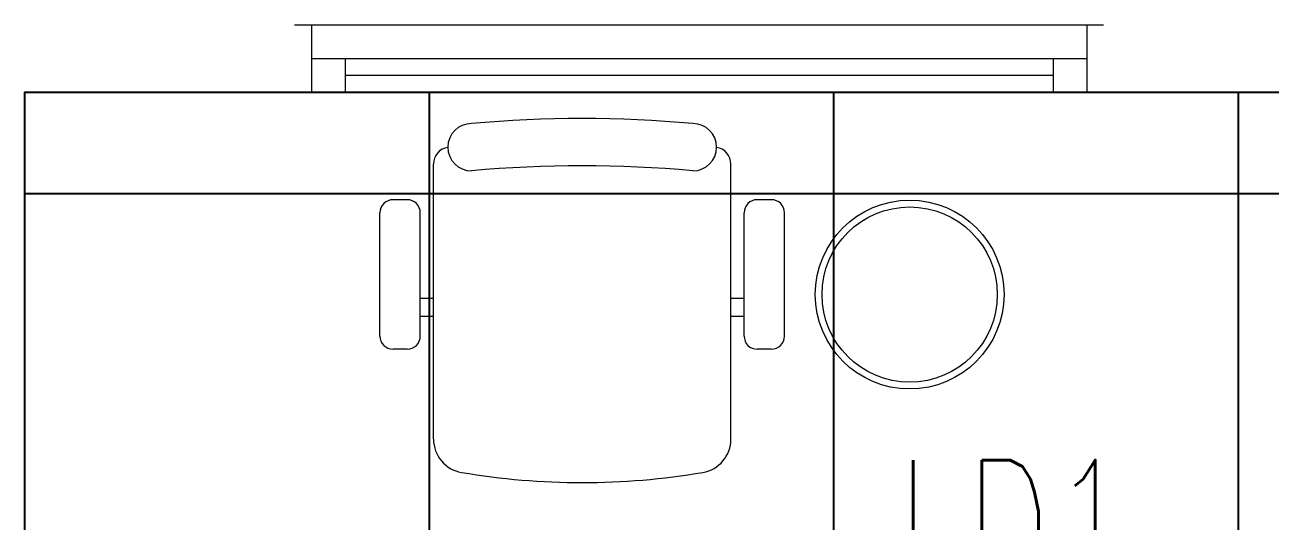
# Model space of a CAD drawing. Extents: x -12260 to 57327, y -29287 to 19916.
# Drawn here: x 10276 to 12123, y -3446 to -2710 of the extents above; entities that cross this region are included whole.
import ezdxf
from ezdxf.enums import TextEntityAlignment as Align

# ---------------------------------------------------------------- set-up
doc = ezdxf.new("R2010")
doc.units = 0
doc.header["$LTSCALE"] = 0.25
doc.linetypes.add('DASHDOT', pattern=[25.4, 12.7, -6.35, 0, -6.35])
for name, color, linetype, lineweight in [('01-First Floor$0$Aluminum', 251, 'Continuous', 5), ('01-First Floor$0$LOADING', 253, 'Continuous', 5), ('01-First Floor$0$NEW Wall', 166, 'Continuous', 5), ('01-First Floor$0$Walls', 251, 'Continuous', 5), ('E-LITE-CIRC-NUMB', 6, 'Continuous', 25), ('E-LITE-CLNG', 150, 'Continuous', 35), ('E-LITE-CLNG-CNDT', 6, 'DASHDOT', 35), ('E-LITE-CTRL', 6, 'Continuous', 25), ('E-LITE-IDEN', 6, 'Continuous', 25)]:
    doc.layers.add(name, color=color, linetype=linetype, lineweight=lineweight)
doc.layers.add('01-First Floor$0$FALSE CEILING', color=251, linetype='Continuous')
doc.styles.add('DC_SIMPLEX', font='SIMPLEX.shx', dxfattribs={"width": 0.7})

# ---------------------------------------------------------------- blocks, each defined once
blk = doc.blocks.new('01-First Floor$0$WM00001-P')
at = {"layer": '01-First Floor$0$LOADING'}
for radius in [0.14, 0.13]:
    blk.add_circle((0, 0), radius, dxfattribs=at)
blk = doc.blocks.new('*X410')
at = {"color": 0}
for p, q in [((5, 3), (5, 3)), ((5, 3), (5, 3)), ((5, 3), (5, 3)), ((5, 3), (5, 3)), ((5, 3), (5, 3)), ((5, 3), (5, 3)), ((5, 3), (5, 3)), ((5, 3), (5, 3)), ((5, 3), (5, 3)), ((5, 3), (5, 3)), ((5, 3), (5, 3)), ((5, 3), (5, 3)), ((5, 3), (5, 3)), ((5, 3), (5, 3)), ((5, 3), (5, 3)), ((5, 3), (5, 3)), ((5, 3), (5, 3)), ((5, 3), (5, 3)), ((5, 3), (5, 3)), ((5, 3), (5, 3)), ((5, 3), (5, 3)), ((5, 3), (5, 3)), ((5, 3), (5, 3)), ((5, 3), (5, 3)), ((5, 3), (5, 3)), ((5, 3), (5, 3)), ((5, 3), (5, 3)), ((5, 3), (5, 3)), ((5, 3), (5, 3)), ((5, 3), (5, 3)), ((5, 3), (5, 3)), ((5, 3), (5, 3)), ((5, 3), (5, 3)), ((5, 3), (5, 3)), ((5, 3), (5, 3)), ((5, 3), (5, 3)), ((5, 3), (5, 3)), ((5, 3), (5, 3)), ((5, 3), (5, 3)), ((5, 3), (5, 3)), ((5, 3), (5, 3)), ((5, 3), (5, 3)), ((5, 3), (5, 3)), ((5, 3), (5, 3)), ((5, 3), (5, 3)), ((5, 3), (5, 3)), ((5, 3), (5, 3)), ((5, 3), (5, 3)), ((5, 3), (5, 3)), ((5, 3), (5, 3)), ((5, 3), (5, 3)), ((5, 3), (5, 3)), ((5, 3), (5, 3)), ((5, 3), (5, 3)), ((5, 3), (5, 3)), ((5, 3), (5, 3)), ((5, 3), (5, 3)), ((5, 3), (5, 3)), ((5, 3), (5, 3)), ((5, 3), (5, 3)), ((5, 3), (5, 3)), ((5, 3), (5, 3)), ((5, 3), (5, 3)), ((5, 3), (5, 3)), ((5, 3), (5, 3)), ((5, 3), (5, 3)), ((6, 3), (5, 3)), ((5, 3), (5, 3)), ((6, 3), (5, 3)), ((5, 3), (5, 3)), ((6, 3), (5, 3)), ((5, 3), (5, 3)), ((6, 3), (5, 3)), ((5, 3), (5, 3)), ((5, 3), (5, 3)), ((5, 3), (5, 3)), ((5, 3), (5, 3)), ((5, 3), (5, 3)), ((5, 3), (5, 3)), ((5, 3), (5, 3)), ((5, 3), (5, 3)), ((5, 3), (5, 3)), ((5, 3), (5, 3)), ((5, 3), (5, 3)), ((5, 3), (5, 3)), ((5, 3), (5, 3)), ((5, 3), (5, 3)), ((5, 3), (5, 3)), ((5, 3), (5, 3)), ((5, 3), (5, 3)), ((5, 3), (5, 3)), ((5, 3), (5, 3)), ((5, 3), (5, 3)), ((5, 3), (5, 3)), ((5, 3), (5, 3)), ((5, 3), (5, 3)), ((6, 3), (6, 3)), ((6, 3), (6, 3)), ((6, 3), (6, 3)), ((6, 3), (6, 3)), ((6, 3), (6, 3)), ((6, 3), (6, 3)), ((6, 3), (6, 3)), ((6, 3), (6, 3)), ((6, 3), (6, 3)), ((6, 3), (6, 3)), ((6, 3), (6, 3)), ((6, 3), (6, 3)), ((6, 3), (6, 3)), ((6, 3), (6, 3)), ((6, 3), (6, 3)), ((6, 3), (6, 3)), ((6, 3), (6, 3)), ((6, 3), (6, 3)), ((6, 3), (6, 3)), ((6, 3), (6, 3)), ((6, 3), (6, 3)), ((6, 3), (6, 3)), ((6, 3), (6, 3)), ((6, 3), (6, 3)), ((6, 3), (6, 3)), ((6, 3), (6, 3)), ((6, 3), (6, 3)), ((6, 3), (6, 3)), ((6, 3), (6, 3)), ((6, 3), (6, 3)), ((6, 3), (6, 3)), ((6, 3), (6, 3)), ((6, 3), (6, 3)), ((6, 3), (6, 3)), ((6, 3), (6, 3)), ((6, 3), (6, 3)), ((6, 3), (6, 3)), ((6, 3), (6, 3)), ((6, 3), (6, 3)), ((6, 3), (6, 3)), ((6, 3), (6, 3)), ((6, 3), (6, 3)), ((6, 3), (6, 3)), ((6, 3), (6, 3)), ((6, 3), (6, 3)), ((6, 3), (6, 3)), ((6, 3), (6, 3)), ((6, 3), (6, 3)), ((6, 3), (6, 3)), ((6, 3), (6, 3)), ((6, 3), (6, 3)), ((6, 3), (6, 3)), ((6, 3), (6, 3)), ((6, 3), (6, 3)), ((6, 3), (6, 3)), ((6, 3), (6, 3)), ((6, 3), (6, 3)), ((6, 3), (6, 3)), ((6, 3), (6, 3)), ((6, 3), (6, 3)), ((6, 3), (6, 3)), ((6, 3), (6, 3)), ((6, 3), (6, 3)), ((6, 3), (6, 3)), ((6, 3), (6, 3)), ((6, 3), (6, 3)), ((6, 3), (6, 3)), ((6, 3), (6, 3)), ((6, 3), (6, 3)), ((6, 3), (6, 3)), ((6, 3), (6, 3)), ((6, 3), (6, 3)), ((6, 3), (6, 3)), ((6, 3), (6, 3)), ((6, 3), (6, 3)), ((6, 3), (6, 3)), ((6, 3), (6, 3)), ((6, 3), (6, 3)), ((6, 3), (6, 3)), ((6, 3), (6, 3)), ((6, 3), (6, 3)), ((6, 3), (6, 3)), ((6, 3), (6, 3)), ((6, 3), (6, 3)), ((6, 3), (6, 3)), ((6, 3), (6, 3)), ((6, 3), (6, 3)), ((6, 3), (6, 3)), ((6, 3), (6, 3)), ((6, 3), (6, 3)), ((6, 3), (6, 3)), ((6, 3), (6, 3)), ((6, 3), (6, 3)), ((6, 3), (6, 3)), ((6, 3), (6, 3)), ((6, 3), (6, 3)), ((6, 3), (6, 3)), ((6, 3), (6, 3)), ((6, 3), (6, 3)), ((6, 3), (6, 3)), ((6, 3), (6, 3)), ((6, 3), (6, 3)), ((6, 3), (6, 3)), ((6, 3), (6, 3)), ((6, 3), (6, 3)), ((6, 3), (6, 3)), ((6, 3), (6, 3)), ((6, 3), (6, 3)), ((6, 3), (6, 3)), ((6, 3), (6, 3)), ((6, 3), (6, 3)), ((6, 3), (6, 3)), ((6, 3), (6, 3)), ((6, 3), (6, 3)), ((6, 3), (6, 3)), ((6, 3), (6, 3)), ((6, 3), (6, 3)), ((6, 3), (6, 3)), ((6, 3), (6, 3)), ((6, 3), (6, 3)), ((6, 3), (6, 3)), ((6, 3), (6, 3)), ((6, 3), (6, 3)), ((6, 3), (6, 3)), ((6, 3), (6, 3)), ((6, 3), (6, 3)), ((6, 3), (6, 3)), ((6, 3), (6, 3)), ((6, 3), (6, 3)), ((6, 3), (6, 3)), ((6, 3), (6, 3)), ((6, 3), (6, 3)), ((6, 3), (6, 3)), ((6, 3), (6, 3)), ((6, 3), (6, 3)), ((6, 3), (6, 3)), ((6, 3), (6, 3)), ((6, 3), (6, 3)), ((6, 3), (6, 3)), ((6, 3), (6, 3)), ((6, 3), (6, 3)), ((6, 3), (6, 3)), ((6, 3), (6, 3)), ((6, 3), (6, 3)), ((6, 3), (6, 3)), ((6, 3), (6, 3)), ((6, 3), (6, 3)), ((6, 3), (6, 3)), ((6, 3), (6, 3)), ((6, 3), (6, 3)), ((6, 3), (6, 3)), ((6, 3), (6, 3)), ((6, 3), (6, 3)), ((6, 3), (6, 3)), ((6, 3), (6, 3)), ((6, 3), (6, 3)), ((6, 3), (6, 3)), ((6, 3), (6, 3)), ((6, 3), (6, 3)), ((6, 3), (6, 3)), ((6, 3), (6, 3)), ((6, 3), (6, 3)), ((6, 3), (6, 3)), ((6, 3), (6, 3)), ((6, 3), (6, 3)), ((6, 3), (6, 3)), ((6, 3), (6, 3)), ((6, 3), (6, 3)), ((6, 3), (6, 3)), ((6, 3), (6, 3)), ((6, 3), (6, 3)), ((6, 3), (6, 3)), ((6, 3), (6, 3)), ((6, 3), (6, 3)), ((6, 3), (6, 3)), ((6, 3), (6, 3)), ((6, 3), (6, 3)), ((6, 3), (6, 3)), ((6, 3), (6, 3)), ((6, 3), (6, 3)), ((6, 3), (6, 3)), ((6, 3), (6, 3)), ((6, 3), (6, 3)), ((6, 3), (6, 3)), ((6, 3), (6, 3)), ((6, 3), (6, 3)), ((6, 3), (6, 3)), ((6, 3), (6, 3)), ((6, 3), (6, 3)), ((6, 3), (6, 3)), ((6, 3), (6, 3)), ((6, 3), (6, 3)), ((6, 3), (6, 3)), ((6, 3), (6, 3)), ((6, 3), (6, 3)), ((6, 3), (6, 3)), ((6, 3), (6, 3)), ((6, 3), (6, 3)), ((6, 3), (6, 3)), ((6, 3), (6, 3)), ((6, 3), (6, 3)), ((6, 3), (6, 3)), ((6, 3), (6, 3)), ((6, 3), (6, 3)), ((6, 3), (5, 3)), ((6, 3), (5, 3)), ((6, 3), (5, 3)), ((6, 3), (5, 3)), ((6, 3), (5, 3)), ((6, 3), (6, 3)), ((6, 3), (6, 3)), ((6, 3), (6, 3)), ((6, 3), (6, 3)), ((6, 3), (6, 3)), ((6, 3), (6, 3)), ((6, 3), (6, 3)), ((6, 3), (6, 3)), ((6, 3), (6, 3)), ((6, 3), (6, 3)), ((6, 3), (6, 3)), ((6, 3), (6, 3)), ((6, 3), (6, 3)), ((6, 3), (6, 3)), ((6, 3), (6, 3)), ((6, 3), (6, 3)), ((6, 3), (6, 3)), ((6, 3), (6, 3)), ((6, 3), (6, 3)), ((6, 3), (6, 3)), ((6, 3), (6, 3)), ((6, 3), (6, 3)), ((6, 3), (6, 3)), ((6, 3), (6, 3)), ((6, 3), (6, 3)), ((6, 3), (6, 3)), ((6, 3), (6, 3)), ((6, 3), (6, 3)), ((6, 3), (6, 3)), ((6, 3), (6, 3)), ((6, 3), (6, 3)), ((6, 3), (6, 3)), ((6, 3), (6, 3)), ((6, 3), (6, 3)), ((6, 3), (6, 3)), ((6, 3), (6, 3)), ((6, 3), (6, 3)), ((6, 3), (6, 3)), ((6, 3), (6, 3)), ((6, 3), (6, 3)), ((6, 3), (6, 3)), ((6, 3), (6, 3)), ((6, 3), (6, 3)), ((6, 3), (6, 3)), ((6, 3), (6, 3)), ((6, 3), (6, 3)), ((6, 3), (6, 3)), ((6, 3), (6, 3)), ((6, 3), (6, 3)), ((6, 3), (6, 3)), ((6, 3), (6, 3)), ((6, 3), (6, 3)), ((6, 3), (6, 3)), ((6, 3), (6, 3)), ((6, 3), (6, 3)), ((6, 3), (6, 3)), ((6, 3), (6, 3)), ((6, 3), (6, 3)), ((6, 3), (6, 3)), ((6, 3), (6, 3)), ((6, 3), (6, 3)), ((6, 3), (6, 3)), ((6, 3), (6, 3)), ((6, 3), (6, 3)), ((6, 3), (6, 3)), ((6, 3), (6, 3)), ((6, 3), (6, 3)), ((6, 3), (6, 3)), ((6, 3), (6, 3)), ((6, 3), (6, 3)), ((6, 3), (6, 3)), ((6, 3), (6, 3)), ((6, 3), (6, 3)), ((6, 3), (6, 3)), ((6, 3), (6, 3)), ((6, 3), (6, 3)), ((6, 3), (6, 3)), ((6, 3), (6, 3)), ((6, 3), (6, 3)), ((6, 3), (6, 3)), ((6, 3), (6, 3)), ((6, 3), (6, 3)), ((6, 3), (6, 3)), ((6, 3), (6, 3)), ((6, 3), (6, 3)), ((6, 3), (6, 3)), ((6, 3), (6, 3)), ((6, 3), (6, 3)), ((6, 3), (6, 3)), ((6, 3), (6, 3)), ((6, 3), (6, 3)), ((6, 3), (6, 3)), ((6, 3), (6, 3)), ((6, 3), (6, 3)), ((6, 3), (6, 3)), ((6, 3), (6, 3)), ((6, 3), (6, 3)), ((6, 3), (6, 3)), ((6, 3), (6, 3)), ((6, 3), (6, 3)), ((6, 3), (6, 3)), ((6, 3), (6, 3)), ((6, 3), (6, 3)), ((6, 3), (6, 3)), ((6, 3), (6, 3)), ((6, 3), (6, 3)), ((6, 3), (6, 3)), ((6, 3), (6, 3)), ((6, 3), (6, 3)), ((6, 3), (6, 3)), ((6, 3), (6, 3)), ((6, 3), (6, 3)), ((6, 3), (6, 3)), ((6, 3), (6, 3)), ((6, 3), (6, 3)), ((6, 3), (6, 3)), ((6, 3), (6, 3)), ((6, 3), (6, 3)), ((6, 3), (6, 3)), ((6, 3), (6, 3)), ((6, 3), (6, 3)), ((6, 3), (6, 3)), ((6, 3), (6, 3)), ((6, 3), (6, 3)), ((6, 3), (6, 3)), ((6, 3), (6, 3)), ((6, 3), (6, 3)), ((6, 3), (6, 3)), ((6, 3), (6, 3)), ((6, 3), (6, 3)), ((6, 3), (6, 3)), ((6, 3), (6, 3)), ((6, 3), (6, 3)), ((6, 3), (6, 3)), ((6, 3), (6, 3)), ((6, 3), (6, 3)), ((6, 3), (6, 3)), ((6, 3), (6, 3)), ((6, 3), (6, 3)), ((6, 3), (6, 3)), ((6, 3), (6, 3)), ((6, 3), (6, 3)), ((6, 3), (6, 3)), ((6, 3), (6, 3)), ((6, 3), (6, 3)), ((6, 3), (6, 3)), ((6, 3), (6, 3)), ((6, 3), (6, 3)), ((6, 3), (6, 3)), ((6, 3), (6, 3)), ((6, 3), (6, 3)), ((6, 3), (6, 3)), ((6, 3), (6, 3)), ((6, 3), (6, 3)), ((6, 3), (6, 3)), ((6, 3), (6, 3)), ((6, 3), (6, 3)), ((6, 3), (6, 3)), ((6, 3), (6, 3)), ((6, 3), (6, 3)), ((6, 3), (6, 3)), ((6, 3), (6, 3)), ((6, 3), (6, 3)), ((6, 3), (6, 3)), ((6, 3), (6, 3)), ((6, 3), (6, 3)), ((6, 3), (6, 3)), ((6, 3), (6, 3)), ((6, 3), (6, 3)), ((6, 3), (6, 3)), ((6, 3), (6, 3)), ((6, 3), (6, 3)), ((6, 3), (6, 3)), ((6, 3), (6, 3)), ((6, 3), (6, 3)), ((6, 3), (6, 3)), ((6, 3), (6, 3)), ((6, 3), (6, 3)), ((6, 3), (6, 3)), ((6, 3), (6, 3)), ((6, 3), (6, 3)), ((6, 3), (6, 3)), ((6, 3), (6, 3)), ((6, 3), (6, 3)), ((6, 3), (6, 3)), ((6, 3), (6, 3)), ((6, 3), (6, 3)), ((6, 3), (6, 3)), ((6, 3), (6, 3)), ((6, 3), (6, 3)), ((6, 3), (6, 3)), ((6, 3), (6, 3)), ((6, 3), (6, 3)), ((6, 3), (6, 3)), ((6, 3), (6, 3)), ((6, 3), (6, 3)), ((6, 3), (6, 3)), ((6, 3), (6, 3)), ((6, 3), (6, 3)), ((6, 3), (6, 3)), ((6, 3), (6, 3)), ((6, 3), (6, 3)), ((6, 3), (6, 3)), ((6, 3), (6, 3)), ((6, 3), (6, 3)), ((6, 3), (6, 3)), ((6, 3), (6, 3)), ((6, 3), (6, 3)), ((6, 3), (6, 3)), ((6, 3), (6, 3)), ((6, 3), (6, 3)), ((6, 3), (6, 3)), ((6, 3), (6, 3)), ((6, 3), (6, 3)), ((6, 3), (6, 3)), ((6, 3), (6, 3)), ((6, 3), (6, 3)), ((6, 3), (6, 3)), ((6, 3), (6, 3)), ((6, 3), (6, 3)), ((6, 3), (6, 3)), ((6, 3), (6, 3)), ((6, 3), (6, 3)), ((6, 3), (6, 3)), ((6, 3), (6, 3)), ((6, 3), (6, 3)), ((6, 3), (6, 3)), ((6, 3), (6, 3)), ((6, 3), (6, 3)), ((6, 3), (6, 3)), ((6, 3), (6, 3)), ((6, 3), (6, 3)), ((6, 3), (6, 3)), ((6, 3), (6, 3)), ((6, 3), (6, 3)), ((6, 3), (6, 3)), ((6, 3), (6, 3)), ((6, 3), (6, 3)), ((6, 3), (6, 3)), ((6, 3), (6, 3)), ((6, 3), (6, 3)), ((6, 3), (6, 3)), ((6, 3), (6, 3)), ((6, 3), (6, 3)), ((6, 3), (6, 3)), ((6, 3), (6, 3)), ((6, 3), (6, 3)), ((6, 3), (6, 3)), ((6, 3), (6, 3)), ((6, 3), (6, 3)), ((6, 3), (6, 3)), ((6, 3), (6, 3)), ((6, 3), (6, 3)), ((6, 3), (6, 3)), ((6, 3), (6, 3)), ((6, 3), (6, 3)), ((6, 3), (6, 3)), ((6, 3), (6, 3)), ((6, 3), (6, 3)), ((6, 3), (6, 3)), ((6, 3), (6, 3)), ((6, 3), (6, 3)), ((6, 3), (6, 3)), ((6, 3), (6, 3)), ((6, 3), (6, 3)), ((6, 3), (6, 3)), ((6, 3), (6, 3)), ((6, 3), (6, 3)), ((6, 3), (6, 3)), ((6, 3), (6, 3)), ((6, 3), (6, 3)), ((6, 3), (6, 3)), ((6, 3), (6, 3)), ((6, 3), (6, 3)), ((6, 3), (6, 3)), ((6, 3), (6, 3)), ((6, 3), (6, 3)), ((6, 3), (6, 3)), ((6, 3), (6, 3)), ((6, 3), (6, 3)), ((6, 3), (6, 3)), ((6, 3), (6, 3)), ((6, 3), (6, 3)), ((6, 3), (6, 3)), ((6, 3), (6, 3)), ((6, 3), (6, 3)), ((6, 3), (6, 3)), ((6, 3), (6, 3)), ((6, 3), (6, 3)), ((6, 3), (6, 3)), ((6, 3), (6, 3)), ((6, 3), (6, 3)), ((6, 3), (6, 3)), ((6, 3), (6, 3)), ((6, 3), (6, 3)), ((6, 3), (6, 3)), ((6, 3), (6, 3)), ((6, 3), (6, 3)), ((6, 3), (6, 3)), ((6, 3), (6, 3)), ((6, 3), (6, 3)), ((6, 3), (6, 3)), ((6, 3), (6, 3)), ((6, 3), (6, 3)), ((6, 3), (6, 3)), ((6, 3), (6, 3)), ((6, 3), (6, 3)), ((6, 3), (6, 3)), ((6, 3), (6, 3)), ((6, 3), (6, 3)), ((6, 3), (6, 3)), ((6, 3), (6, 3)), ((6, 3), (6, 3)), ((6, 3), (6, 3)), ((6, 3), (6, 3)), ((6, 3), (6, 3)), ((6, 3), (6, 3))]:
    blk.add_line(p, q, dxfattribs=at)
blk = doc.blocks.new('*X411')
at = {"color": 0}
for p, q in [((13, 1), (13, 1)), ((13, 1), (13, 1)), ((13, 1), (13, 1)), ((13, 1), (13, 1)), ((13, 1), (13, 1)), ((13, 1), (13, 1)), ((13, 1), (13, 1)), ((13, 1), (13, 1)), ((13, 1), (13, 1)), ((13, 1), (13, 1)), ((13, 1), (13, 1)), ((13, 1), (13, 1)), ((13, 1), (13, 1)), ((13, 1), (13, 1)), ((13, 1), (13, 1)), ((13, 1), (14, 1)), ((13, 1), (14, 1)), ((13, 1), (14, 1)), ((13, 1), (13, 1)), ((13, 1), (13, 1)), ((13, 1), (13, 1)), ((13, 1), (13, 1)), ((13, 1), (13, 1)), ((13, 1), (13, 1)), ((13, 1), (13, 1)), ((13, 1), (13, 1)), ((13, 1), (13, 1)), ((13, 1), (13, 1)), ((13, 1), (13, 1)), ((13, 1), (13, 1)), ((13, 1), (13, 1)), ((13, 1), (13, 1)), ((13, 1), (13, 1)), ((13, 1), (13, 1)), ((13, 1), (13, 1)), ((13, 1), (13, 1)), ((13, 1), (13, 1)), ((13, 1), (13, 1)), ((13, 1), (13, 1)), ((13, 1), (13, 1)), ((13, 1), (13, 1)), ((13, 1), (13, 1)), ((13, 1), (13, 1)), ((13, 1), (13, 1)), ((13, 1), (13, 1)), ((13, 1), (13, 1)), ((13, 1), (13, 1)), ((13, 1), (13, 1)), ((13, 1), (13, 1)), ((13, 1), (13, 1)), ((13, 1), (13, 1)), ((13, 1), (13, 1)), ((13, 1), (13, 1)), ((13, 1), (13, 1)), ((13, 1), (13, 1)), ((13, 1), (13, 1)), ((13, 1), (13, 1)), ((13, 1), (13, 1)), ((13, 1), (13, 1)), ((13, 1), (13, 1)), ((13, 1), (13, 1)), ((13, 1), (13, 1)), ((13, 1), (13, 1)), ((13, 1), (13, 1)), ((13, 1), (13, 1)), ((13, 1), (13, 1)), ((13, 1), (13, 1)), ((13, 1), (13, 1)), ((13, 1), (13, 1)), ((13, 1), (13, 1)), ((13, 1), (13, 1)), ((13, 1), (13, 1)), ((13, 1), (13, 1)), ((13, 1), (13, 1)), ((13, 1), (13, 1)), ((13, 1), (13, 1)), ((13, 1), (13, 1)), ((13, 1), (13, 1)), ((13, 1), (13, 1)), ((13, 1), (13, 1)), ((13, 1), (13, 1)), ((13, 1), (13, 1)), ((13, 1), (13, 1)), ((13, 1), (13, 1)), ((13, 1), (13, 1)), ((13, 1), (13, 1)), ((13, 1), (13, 1)), ((13, 1), (13, 1)), ((13, 1), (13, 1)), ((13, 1), (13, 1)), ((13, 1), (13, 1)), ((13, 1), (13, 1)), ((13, 1), (13, 1)), ((13, 1), (13, 1)), ((13, 1), (13, 1)), ((13, 1), (13, 1)), ((13, 1), (13, 1)), ((13, 1), (13, 1)), ((13, 1), (13, 1)), ((13, 1), (13, 1)), ((13, 1), (13, 1)), ((13, 1), (13, 1)), ((13, 1), (13, 1)), ((13, 1), (13, 1)), ((13, 1), (13, 1)), ((13, 1), (13, 1)), ((13, 1), (13, 1)), ((13, 1), (13, 1)), ((13, 1), (13, 1)), ((13, 1), (13, 1)), ((13, 1), (13, 1)), ((13, 1), (13, 1)), ((13, 1), (13, 1)), ((13, 1), (13, 1)), ((13, 1), (13, 1)), ((13, 1), (13, 1)), ((13, 1), (13, 1)), ((13, 1), (13, 1)), ((13, 1), (13, 1)), ((13, 1), (13, 1)), ((13, 1), (13, 1)), ((13, 1), (13, 1)), ((13, 1), (13, 1)), ((13, 1), (14, 1)), ((13, 0), (13, 0)), ((13, 0), (13, 0)), ((13, 0), (13, 0)), ((13, 0), (13, 0)), ((13, 0), (13, 0)), ((13, 0), (13, 0)), ((13, 0), (13, 0)), ((13, 0), (13, 0)), ((13, 0), (13, 0)), ((13, 0), (13, 0)), ((13, 0), (13, 0)), ((13, 0), (13, 0)), ((13, 0), (13, 0)), ((13, 0), (13, 0)), ((13, 0), (13, 0)), ((13, 0), (13, 0)), ((13, 0), (13, 0)), ((13, 0), (13, 0)), ((13, 0), (13, 0)), ((13, 0), (13, 0)), ((13, 0), (13, 0)), ((13, 0), (13, 0)), ((13, 0), (13, 0)), ((13, 0), (13, 0)), ((13, 0), (13, 0)), ((13, 0), (13, 0)), ((13, 0), (13, 0)), ((13, 0), (13, 0)), ((13, 0), (13, 0)), ((13, 0), (13, 0)), ((13, 0), (13, 0)), ((13, 0), (13, 0)), ((13, 0), (13, 0)), ((13, 0), (13, 0)), ((13, 0), (13, 0)), ((13, 0), (13, 0)), ((13, 0), (13, 0)), ((13, 0), (13, 0)), ((13, 0), (13, 0)), ((13, 0), (13, 0)), ((13, 0), (13, 0)), ((13, 0), (13, 0)), ((13, 0), (13, 0)), ((13, 0), (13, 0)), ((13, 0), (13, 0)), ((13, 0), (13, 0)), ((13, 0), (13, 0)), ((13, 0), (13, 0)), ((13, 0), (14, 0)), ((13, 0), (14, 0)), ((13, 0), (13, 0)), ((13, 0), (14, 0)), ((14, 1), (14, 1)), ((14, 1), (14, 1)), ((14, 1), (14, 1)), ((14, 1), (14, 1)), ((14, 1), (14, 1)), ((14, 1), (14, 1)), ((14, 1), (14, 1)), ((14, 1), (14, 1)), ((14, 1), (14, 1)), ((14, 1), (14, 1)), ((14, 1), (14, 1)), ((14, 1), (14, 1)), ((14, 1), (14, 1)), ((14, 1), (14, 1)), ((14, 1), (14, 1)), ((14, 1), (14, 1)), ((14, 1), (14, 1)), ((14, 1), (14, 1)), ((14, 1), (14, 1)), ((14, 1), (14, 1)), ((14, 1), (14, 1)), ((14, 1), (14, 1)), ((14, 1), (14, 1)), ((14, 1), (14, 1)), ((14, 1), (14, 1)), ((14, 1), (14, 1)), ((14, 1), (14, 1)), ((14, 1), (14, 1)), ((14, 1), (14, 1)), ((14, 1), (14, 1)), ((14, 1), (14, 1)), ((14, 1), (14, 1)), ((14, 1), (14, 1)), ((14, 1), (14, 1)), ((14, 1), (14, 1)), ((14, 1), (14, 1)), ((14, 1), (14, 1)), ((14, 1), (14, 1)), ((14, 1), (14, 1)), ((14, 1), (14, 1)), ((14, 1), (14, 1)), ((14, 1), (14, 1)), ((14, 1), (14, 1)), ((14, 1), (14, 1)), ((14, 1), (14, 1)), ((14, 1), (14, 1)), ((14, 1), (14, 1)), ((14, 1), (14, 1)), ((14, 1), (14, 1)), ((14, 1), (14, 1)), ((14, 1), (14, 1)), ((14, 1), (14, 1)), ((14, 1), (14, 1)), ((14, 1), (14, 1)), ((14, 1), (14, 1)), ((14, 1), (14, 1)), ((14, 1), (14, 1)), ((14, 1), (14, 1)), ((14, 1), (14, 1)), ((14, 1), (14, 1)), ((14, 1), (14, 1)), ((14, 1), (14, 1)), ((14, 1), (14, 1)), ((14, 1), (14, 1)), ((14, 1), (14, 1)), ((14, 1), (14, 1)), ((14, 1), (14, 1)), ((14, 1), (14, 1)), ((14, 1), (14, 1)), ((14, 1), (14, 1)), ((14, 1), (14, 1)), ((14, 1), (14, 1)), ((14, 1), (14, 1)), ((14, 1), (14, 1)), ((14, 1), (14, 1)), ((14, 1), (14, 1)), ((14, 1), (14, 1)), ((14, 1), (14, 1)), ((14, 1), (14, 1)), ((14, 1), (14, 1)), ((14, 1), (14, 1)), ((14, 1), (14, 1)), ((14, 1), (14, 1)), ((14, 1), (14, 1)), ((14, 1), (14, 1)), ((14, 1), (14, 1)), ((14, 1), (14, 1)), ((14, 1), (14, 1)), ((14, 1), (14, 1)), ((14, 1), (14, 1)), ((14, 1), (14, 1)), ((14, 1), (14, 1)), ((14, 1), (14, 1)), ((14, 1), (14, 1)), ((14, 0), (14, 0)), ((14, 0), (14, 0)), ((14, 0), (14, 0)), ((14, 0), (14, 0)), ((14, 0), (14, 0)), ((14, 0), (14, 0)), ((14, 0), (14, 0)), ((14, 0), (14, 0)), ((14, 0), (14, 0)), ((14, 0), (14, 0)), ((14, 0), (14, 0)), ((14, 0), (14, 0)), ((14, 0), (14, 0)), ((14, 0), (14, 0)), ((14, 0), (14, 0)), ((14, 0), (14, 0)), ((14, 0), (14, 0)), ((14, 0), (14, 0)), ((14, 0), (14, 0)), ((14, 0), (14, 0)), ((14, 0), (14, 0)), ((14, 0), (14, 0)), ((14, 0), (14, 0)), ((14, 0), (14, 0)), ((14, 0), (14, 0)), ((14, 0), (14, 0)), ((14, 0), (14, 0)), ((14, 0), (14, 0)), ((14, 0), (14, 0)), ((14, 0), (14, 0)), ((14, 0), (14, 0)), ((14, 0), (14, 0)), ((14, 0), (14, 0)), ((14, 0), (14, 0)), ((14, 0), (14, 0)), ((14, 0), (14, 0)), ((14, 0), (14, 0)), ((14, 0), (14, 0)), ((14, 0), (14, 0)), ((14, 0), (14, 0)), ((14, 0), (14, 0)), ((14, 0), (14, 0)), ((14, 0), (14, 0)), ((14, 0), (14, 0)), ((14, 0), (14, 0)), ((14, 0), (14, 0)), ((14, 0), (14, 0)), ((14, 0), (14, 0)), ((13, 0), (13, 0)), ((13, 0), (14, 0)), ((13, 0), (13, 0)), ((13, 0), (14, 0)), ((13, 0), (13, 0)), ((13, 0), (14, 0)), ((13, 0), (13, 0)), ((13, 0), (13, 0)), ((13, 0), (13, 0)), ((13, 0), (13, 0)), ((13, 0), (14, 0)), ((13, 0), (13, 0)), ((13, 0), (14, 0)), ((13, 0), (13, 0)), ((13, 0), (14, 0)), ((13, 0), (13, 0)), ((13, 0), (14, 0)), ((13, 0), (13, 0)), ((13, 0), (14, 0)), ((13, 0), (13, 0)), ((13, 0), (14, 0)), ((13, 0), (13, 0)), ((13, 0), (14, 0)), ((13, 0), (13, 0)), ((13, 0), (13, 0)), ((13, 0), (13, 0)), ((13, 0), (14, 0)), ((13, 0), (13, 0)), ((13, 0), (14, 0)), ((13, 0), (13, 0)), ((13, 0), (14, 0)), ((13, 0), (13, 0)), ((13, 0), (14, 0)), ((13, 0), (13, 0)), ((13, 0), (13, 0)), ((13, 0), (13, 0)), ((13, 0), (13, 0)), ((13, 0), (13, 0)), ((13, 0), (13, 0)), ((13, 0), (13, 0)), ((13, 0), (13, 0)), ((13, 0), (13, 0)), ((13, 0), (13, 0)), ((13, 0), (13, 0)), ((13, 0), (13, 0)), ((13, 0), (13, 0)), ((13, 0), (13, 0)), ((13, 0), (13, 0)), ((13, 0), (13, 0)), ((13, 0), (13, 0)), ((13, 0), (13, 0)), ((13, 0), (13, 0)), ((13, 0), (13, 0)), ((13, 0), (13, 0)), ((13, 0), (13, 0)), ((13, 0), (13, 0)), ((13, 0), (13, 0)), ((13, 0), (13, 0)), ((13, 0), (13, 0)), ((13, 0), (13, 0)), ((13, 0), (13, 0)), ((13, 0), (13, 0)), ((13, 0), (13, 0)), ((13, 0), (13, 0)), ((13, -1), (13, -1)), ((13, -1), (13, -1)), ((13, -1), (13, -1)), ((13, -1), (13, -1)), ((13, -1), (13, -1)), ((13, -1), (14, -1)), ((13, -1), (13, -1)), ((14, 0), (14, 0)), ((14, 0), (14, 0)), ((14, 0), (14, 0)), ((14, 0), (14, 0)), ((14, 0), (14, 0)), ((14, 0), (14, 0)), ((14, 0), (14, 0)), ((14, 0), (14, 0)), ((14, 0), (14, 0)), ((14, 0), (14, 0)), ((14, 0), (14, 0)), ((14, 0), (14, 0)), ((14, 0), (14, 0)), ((14, 0), (14, 0)), ((14, 0), (14, 0)), ((13, 0), (14, 0)), ((14, 0), (14, 0)), ((14, 0), (14, 0)), ((14, 0), (14, 0)), ((14, 0), (14, 0)), ((14, 0), (14, 0)), ((14, 0), (14, 0)), ((14, 0), (14, 0)), ((14, 0), (14, 0)), ((14, 0), (14, 0)), ((14, 0), (14, 0)), ((14, 0), (14, 0)), ((14, 0), (14, 0)), ((14, 0), (14, 0)), ((14, 0), (14, 0)), ((14, 0), (14, 0)), ((14, 0), (14, 0)), ((14, 0), (14, 0)), ((14, 0), (14, 0)), ((14, 0), (14, 0)), ((14, 0), (14, 0)), ((14, 0), (14, 0)), ((14, 0), (14, 0)), ((14, 0), (14, 0)), ((14, 0), (14, 0)), ((14, 0), (14, 0)), ((14, 0), (14, 0)), ((14, 0), (14, 0)), ((14, 0), (14, 0)), ((14, 0), (14, 0)), ((14, 0), (14, 0)), ((14, 0), (14, 0)), ((14, 0), (14, 0)), ((14, 0), (14, 0)), ((14, 0), (14, 0)), ((14, -1), (14, -1)), ((14, -1), (14, -1)), ((14, -1), (14, -1)), ((14, -1), (14, -1)), ((14, -1), (14, -1))]:
    blk.add_line(p, q, dxfattribs=at)
blk = doc.blocks.new('01-First Floor$0$GF21018-P')
at = {"color": 0}
for p, q in [((-0.2207, 0.4756), (-0.2207, 0.0675)), ((0.2205, 0.4756), (0.2205, 0.0675)), ((-0.2806, 0.3422), (-0.2598, 0.3422)), ((0.2596, 0.3422), (0.2804, 0.3422)), ((-0.3002, 0.3226), (-0.3002, 0.14)), ((-0.2402, 0.3226), (-0.2402, 0.14)), ((0.24, 0.3226), (0.24, 0.14)), ((0.3, 0.3226), (0.3, 0.14)), ((-0.2402, 0.2937), (-0.2207, 0.2937)), ((0.2205, 0.2937), (0.24, 0.2937)), ((-0.2402, 0.2671), (-0.2207, 0.2671)), ((0.2205, 0.2671), (0.24, 0.2671)), ((-0.2806, 0.1204), (-0.2598, 0.1204)), ((0.2596, 0.1204), (0.2804, 0.1204))]:
    blk.add_line(p, q, dxfattribs=at)
for points in [[(0.24, 0.2937), (0.24, 0.2937), (0.24, 0.2937), (0.24, 0.2937), (0.24, 0.2937), (0.24, 0.2937), (0.24, 0.2937), (0.24, 0.2937), (0.24, 0.2937), (0.24, 0.2937), (0.24, 0.2937), (0.24, 0.2937), (0.24, 0.2937), (0.24, 0.2937), (0.24, 0.2937), (0.24, 0.2937), (0.24, 0.2937), (0.24, 0.2937), (0.24, 0.2937), (0.24, 0.2937), (0.24, 0.2937), (0.24, 0.2937), (0.24, 0.2937), (0.24, 0.2937), (0.24, 0.2937), (0.24, 0.2937), (0.24, 0.2937), (0.24, 0.2937), (0.24, 0.2937), (0.24, 0.2937), (0.24, 0.2937), (0.24, 0.2937), (0.24, 0.2937), (0.24, 0.2937), (0.24, 0.2937), (0.24, 0.2937), (0.24, 0.2937), (0.24, 0.2937), (0.24, 0.2937), (0.24, 0.2937), (0.24, 0.2937), (0.24, 0.2937), (0.24, 0.2937), (0.24, 0.2937), (0.24, 0.2937), (0.24, 0.2937), (0.24, 0.2937), (0.24, 0.2937), (0.24, 0.2937), (0.24, 0.2937), (0.24, 0.2937), (0.24, 0.2937), (0.24, 0.2937), (0.24, 0.2937), (0.24, 0.2937), (0.24, 0.2937), (0.24, 0.2937), (0.24, 0.2937), (0.24, 0.2937), (0.24, 0.2937), (0.24, 0.2937), (0.24, 0.2937), (0.24, 0.2937), (0.24, 0.2937), (0.24, 0.2937), (0.24, 0.2937), (0.24, 0.2937), (0.24, 0.2937), (0.24, 0.2937), (0.24, 0.2937), (0.24, 0.2937), (0.24, 0.2937), (0.24, 0.2937), (0.24, 0.2937), (0.24, 0.2937), (0.24, 0.2937), (0.24, 0.2937), (0.24, 0.2937), (0.24, 0.2937), (0.24, 0.2937), (0.24, 0.2937), (0.24, 0.2937), (0.24, 0.2937), (0.24, 0.2937), (0.24, 0.2937), (0.24, 0.2937), (0.24, 0.2937), (0.24, 0.2937), (0.24, 0.2937), (0.24, 0.2937), (0.24, 0.2937), (0.24, 0.2937), (0.24, 0.2937), (0.24, 0.2937), (0.24, 0.2937), (0.24, 0.2937), (0.24, 0.2937), (0.24, 0.2937), (0.24, 0.2937), (0.24, 0.2937), (0.24, 0.2937), (0.24, 0.2937), (0.24, 0.2937), (0.24, 0.2937), (0.24, 0.2937), (0.24, 0.2937), (0.24, 0.2937), (0.24, 0.2937), (0.24, 0.2937), (0.24, 0.2937), (0.24, 0.2937), (0.24, 0.2937), (0.24, 0.2937), (0.24, 0.2937), (0.24, 0.2937), (0.24, 0.2937), (0.24, 0.2937), (0.24, 0.2937), (0.24, 0.2937), (0.24, 0.2937), (0.24, 0.2937), (0.24, 0.2937), (0.24, 0.2937), (0.24, 0.2937), (0.24, 0.2937), (0.24, 0.2937), (0.24, 0.2937), (0.24, 0.2937), (0.24, 0.2937), (0.24, 0.2937), (0.24, 0.2937), (0.24, 0.2937), (0.24, 0.2937), (0.24, 0.2937), (0.24, 0.2937), (0.24, 0.2937), (0.24, 0.2937), (0.24, 0.2937), (0.24, 0.2937), (0.24, 0.2937), (0.24, 0.2937), (0.24, 0.2937), (0.24, 0.2937), (0.24, 0.2937), (0.24, 0.2937), (0.24, 0.2937), (0.24, 0.2937), (0.24, 0.2937), (0.24, 0.2937), (0.24, 0.2937), (0.24, 0.2937), (0.24, 0.2937), (0.24, 0.2937), (0.24, 0.2937), (0.24, 0.2937), (0.24, 0.2937), (0.24, 0.2937), (0.24, 0.2937), (0.24, 0.2937), (0.24, 0.2937), (0.24, 0.2937), (0.24, 0.2937), (0.24, 0.2937), (0.24, 0.2937), (0.24, 0.2937), (0.24, 0.2937), (0.24, 0.2937), (0.24, 0.2937), (0.24, 0.2937), (0.24, 0.2937), (0.24, 0.2937), (0.24, 0.2937), (0.24, 0.2937), (0.24, 0.2937), (0.24, 0.2937), (0.24, 0.2937), (0.24, 0.2937), (0.24, 0.2937), (0.24, 0.2937), (0.24, 0.2937), (0.24, 0.2937), (0.24, 0.2937), (0.24, 0.2937), (0.24, 0.2937), (0.24, 0.2937), (0.24, 0.2937), (0.24, 0.2937), (0.24, 0.2937), (0.24, 0.2937), (0.24, 0.2937), (0.24, 0.2937), (0.24, 0.2937), (0.24, 0.2937), (0.24, 0.2937), (0.24, 0.2937), (0.24, 0.2937), (0.24, 0.2937), (0.24, 0.2937), (0.24, 0.2937), (0.24, 0.2937), (0.24, 0.2937), (0.24, 0.2937), (0.24, 0.2937), (0.24, 0.2937), (0.24, 0.2937), (0.24, 0.2937), (0.24, 0.2937), (0.24, 0.2937), (0.24, 0.2937), (0.24, 0.2937), (0.24, 0.2937), (0.24, 0.2937), (0.24, 0.2937), (0.24, 0.2937), (0.24, 0.2937), (0.24, 0.2937), (0.24, 0.2937), (0.24, 0.2937), (0.24, 0.2937), (0.24, 0.2937), (0.24, 0.2937), (0.24, 0.2937), (0.24, 0.2937), (0.24, 0.2937), (0.24, 0.2937), (0.24, 0.2937), (0.24, 0.2937), (0.24, 0.2937), (0.24, 0.2937), (0.24, 0.2937), (0.24, 0.2937), (0.24, 0.2937), (0.24, 0.2937), (0.24, 0.2937), (0.24, 0.2937), (0.24, 0.2937), (0.24, 0.2937), (0.24, 0.2937), (0.24, 0.2937), (0.24, 0.2937), (0.24, 0.2937), (0.24, 0.2937), (0.24, 0.2937), (0.24, 0.2937), (0.24, 0.2937), (0.24, 0.2937), (0.24, 0.2937), (0.24, 0.2937), (0.24, 0.2937), (0.24, 0.2937), (0.24, 0.2937), (0.24, 0.2937), (0.24, 0.2937), (0.24, 0.2937), (0.24, 0.2937), (0.24, 0.2937), (0.24, 0.2937), (0.24, 0.2937), (0.24, 0.2937), (0.24, 0.2937), (0.24, 0.2937), (0.24, 0.2937), (0.24, 0.2937), (0.24, 0.2937), (0.24, 0.2937), (0.24, 0.2937), (0.24, 0.2937), (0.24, 0.2937), (0.24, 0.2937), (0.24, 0.2937), (0.24, 0.2937), (0.24, 0.2937), (0.24, 0.2937), (0.24, 0.2937), (0.24, 0.2937), (0.24, 0.2937), (0.24, 0.2937)], [(0.24, 0.2937), (0.24, 0.2937), (0.24, 0.2937), (0.24, 0.2937), (0.24, 0.2937), (0.24, 0.2937), (0.24, 0.2937), (0.24, 0.2937), (0.24, 0.2937), (0.24, 0.2937), (0.24, 0.2937), (0.24, 0.2937), (0.24, 0.2937), (0.24, 0.2937), (0.24, 0.2937), (0.24, 0.2937), (0.24, 0.2937), (0.24, 0.2937), (0.24, 0.2937), (0.24, 0.2937), (0.24, 0.2937), (0.24, 0.2937), (0.24, 0.2937), (0.24, 0.2937), (0.24, 0.2937), (0.24, 0.2937), (0.24, 0.2937), (0.24, 0.2937), (0.24, 0.2937), (0.24, 0.2937), (0.24, 0.2937), (0.24, 0.2937), (0.24, 0.2937), (0.24, 0.2937), (0.24, 0.2937), (0.24, 0.2937), (0.24, 0.2937), (0.24, 0.2937), (0.24, 0.2937), (0.24, 0.2937), (0.24, 0.2937), (0.24, 0.2937), (0.24, 0.2937), (0.24, 0.2937), (0.24, 0.2937), (0.24, 0.2937), (0.24, 0.2937), (0.24, 0.2937), (0.24, 0.2937), (0.24, 0.2937), (0.24, 0.2937), (0.24, 0.2937), (0.24, 0.2937), (0.24, 0.2937), (0.24, 0.2937), (0.24, 0.2937), (0.24, 0.2937), (0.24, 0.2937), (0.24, 0.2937), (0.24, 0.2937), (0.24, 0.2937), (0.24, 0.2937), (0.24, 0.2937), (0.24, 0.2937), (0.24, 0.2937), (0.24, 0.2937), (0.24, 0.2937), (0.24, 0.2937), (0.24, 0.2937), (0.24, 0.2937), (0.24, 0.2937), (0.24, 0.2937), (0.24, 0.2937), (0.24, 0.2937), (0.24, 0.2937), (0.24, 0.2937), (0.24, 0.2937), (0.24, 0.2937), (0.24, 0.2937), (0.24, 0.2937), (0.24, 0.2937), (0.24, 0.2937), (0.24, 0.2937), (0.24, 0.2937), (0.24, 0.2937), (0.24, 0.2937), (0.24, 0.2937), (0.24, 0.2937), (0.24, 0.2937), (0.24, 0.2937), (0.24, 0.2937), (0.24, 0.2937), (0.24, 0.2937), (0.24, 0.2937), (0.24, 0.2937), (0.24, 0.2937), (0.24, 0.2937), (0.24, 0.2937), (0.24, 0.2937), (0.24, 0.2937), (0.24, 0.2937), (0.24, 0.2937), (0.24, 0.2937), (0.24, 0.2937), (0.24, 0.2937), (0.24, 0.2937), (0.24, 0.2937), (0.24, 0.2937), (0.24, 0.2937), (0.24, 0.2937), (0.24, 0.2937), (0.24, 0.2937), (0.24, 0.2937), (0.24, 0.2937), (0.24, 0.2937), (0.24, 0.2937), (0.24, 0.2937), (0.24, 0.2937), (0.24, 0.2937), (0.24, 0.2937), (0.24, 0.2937), (0.24, 0.2937), (0.24, 0.2937), (0.24, 0.2937), (0.24, 0.2937), (0.24, 0.2937), (0.24, 0.2937), (0.24, 0.2937), (0.24, 0.2937), (0.24, 0.2937), (0.24, 0.2937), (0.24, 0.2937), (0.24, 0.2937), (0.24, 0.2937), (0.24, 0.2937), (0.24, 0.2937), (0.24, 0.2937), (0.24, 0.2937), (0.24, 0.2937), (0.24, 0.2937), (0.24, 0.2937), (0.24, 0.2937), (0.24, 0.2937), (0.24, 0.2937), (0.24, 0.2937), (0.24, 0.2937), (0.24, 0.2937), (0.24, 0.2937), (0.24, 0.2937), (0.24, 0.2937), (0.24, 0.2937), (0.24, 0.2937), (0.24, 0.2937), (0.24, 0.2937), (0.24, 0.2937), (0.24, 0.2937), (0.24, 0.2937), (0.24, 0.2937), (0.24, 0.2937), (0.24, 0.2937), (0.24, 0.2937), (0.24, 0.2937), (0.24, 0.2937), (0.24, 0.2937), (0.24, 0.2937), (0.24, 0.2937), (0.24, 0.2937), (0.24, 0.2937), (0.24, 0.2937), (0.24, 0.2937), (0.24, 0.2937), (0.24, 0.2937), (0.24, 0.2937), (0.24, 0.2937), (0.24, 0.2937), (0.24, 0.2937), (0.24, 0.2937), (0.24, 0.2937), (0.24, 0.2937), (0.24, 0.2937), (0.24, 0.2937), (0.24, 0.2937), (0.24, 0.2937), (0.24, 0.2937), (0.24, 0.2937), (0.24, 0.2937), (0.24, 0.2937), (0.24, 0.2937), (0.24, 0.2937), (0.24, 0.2937), (0.24, 0.2937), (0.24, 0.2937), (0.24, 0.2937), (0.24, 0.2937), (0.24, 0.2937), (0.24, 0.2937), (0.24, 0.2937), (0.24, 0.2937), (0.24, 0.2937), (0.24, 0.2937), (0.24, 0.2937), (0.24, 0.2937), (0.24, 0.2937), (0.24, 0.2937), (0.24, 0.2937), (0.24, 0.2937), (0.24, 0.2937), (0.24, 0.2937), (0.24, 0.2937), (0.24, 0.2937), (0.24, 0.2937), (0.24, 0.2937), (0.24, 0.2937), (0.24, 0.2937), (0.24, 0.2937), (0.24, 0.2937), (0.24, 0.2937), (0.24, 0.2937), (0.24, 0.2937)], [(0.24, 0.2937), (0.24, 0.2937), (0.24, 0.2937), (0.24, 0.2937), (0.24, 0.2937), (0.24, 0.2937), (0.24, 0.2937), (0.24, 0.2937), (0.24, 0.2937), (0.24, 0.2937), (0.24, 0.2937), (0.24, 0.2937), (0.24, 0.2937), (0.24, 0.2937), (0.24, 0.2937), (0.24, 0.2937), (0.24, 0.2937), (0.24, 0.2937), (0.24, 0.2937), (0.24, 0.2937), (0.24, 0.2937), (0.24, 0.2937), (0.24, 0.2937), (0.24, 0.2937), (0.24, 0.2937), (0.24, 0.2937), (0.24, 0.2937), (0.24, 0.2937), (0.24, 0.2937), (0.24, 0.2937), (0.24, 0.2937), (0.24, 0.2937), (0.24, 0.2937), (0.24, 0.2937), (0.24, 0.2937), (0.24, 0.2937), (0.24, 0.2937), (0.24, 0.2937), (0.24, 0.2937), (0.24, 0.2937), (0.24, 0.2937), (0.24, 0.2937), (0.24, 0.2937), (0.24, 0.2937), (0.24, 0.2937), (0.24, 0.2937), (0.24, 0.2937), (0.24, 0.2937), (0.24, 0.2937), (0.24, 0.2937), (0.24, 0.2937), (0.24, 0.2937), (0.24, 0.2937), (0.24, 0.2937), (0.24, 0.2937), (0.24, 0.2937), (0.24, 0.2937), (0.24, 0.2937), (0.24, 0.2937), (0.24, 0.2937), (0.24, 0.2937), (0.24, 0.2937), (0.24, 0.2937), (0.24, 0.2937), (0.24, 0.2937), (0.24, 0.2937), (0.24, 0.2937), (0.24, 0.2937), (0.24, 0.2937), (0.24, 0.2937), (0.24, 0.2937), (0.24, 0.2937), (0.24, 0.2937), (0.24, 0.2937), (0.24, 0.2937), (0.24, 0.2937), (0.24, 0.2937), (0.24, 0.2937), (0.24, 0.2937), (0.24, 0.2937), (0.24, 0.2937), (0.24, 0.2937), (0.24, 0.2937), (0.24, 0.2937), (0.24, 0.2937), (0.24, 0.2937), (0.24, 0.2937), (0.24, 0.2937), (0.24, 0.2937), (0.24, 0.2937), (0.24, 0.2937), (0.24, 0.2937), (0.24, 0.2937), (0.24, 0.2937), (0.24, 0.2937), (0.24, 0.2937), (0.24, 0.2937), (0.24, 0.2937), (0.24, 0.2937), (0.24, 0.2937), (0.24, 0.2937), (0.24, 0.2937), (0.24, 0.2937), (0.24, 0.2937), (0.24, 0.2937), (0.24, 0.2937), (0.24, 0.2937), (0.24, 0.2937), (0.24, 0.2937), (0.24, 0.2937), (0.24, 0.2937), (0.24, 0.2937), (0.24, 0.2937), (0.24, 0.2937), (0.24, 0.2937), (0.24, 0.2937), (0.24, 0.2937), (0.24, 0.2937), (0.24, 0.2937), (0.24, 0.2937), (0.24, 0.2937), (0.24, 0.2937), (0.24, 0.2937), (0.24, 0.2937), (0.24, 0.2937), (0.24, 0.2937), (0.24, 0.2937), (0.24, 0.2937), (0.24, 0.2937), (0.24, 0.2937), (0.24, 0.2937), (0.24, 0.2937), (0.24, 0.2937), (0.24, 0.2937), (0.24, 0.2937), (0.24, 0.2937), (0.24, 0.2937), (0.24, 0.2937), (0.24, 0.2937), (0.24, 0.2937), (0.24, 0.2937), (0.24, 0.2937), (0.24, 0.2937), (0.24, 0.2937), (0.24, 0.2937), (0.24, 0.2937), (0.24, 0.2937), (0.24, 0.2937), (0.24, 0.2937), (0.24, 0.2937), (0.24, 0.2937), (0.24, 0.2937), (0.24, 0.2937), (0.24, 0.2937), (0.24, 0.2937), (0.24, 0.2937), (0.24, 0.2937), (0.24, 0.2937), (0.24, 0.2937), (0.24, 0.2937), (0.24, 0.2937), (0.24, 0.2937), (0.24, 0.2937), (0.24, 0.2937), (0.24, 0.2937), (0.24, 0.2937), (0.24, 0.2937), (0.24, 0.2937), (0.24, 0.2937), (0.24, 0.2937), (0.24, 0.2937), (0.24, 0.2937), (0.24, 0.2937), (0.24, 0.2937), (0.24, 0.2937), (0.24, 0.2937), (0.24, 0.2937), (0.24, 0.2937), (0.24, 0.2937), (0.24, 0.2937), (0.24, 0.2937), (0.24, 0.2937), (0.24, 0.2937), (0.24, 0.2937), (0.24, 0.2937), (0.24, 0.2937), (0.24, 0.2937), (0.24, 0.2937), (0.24, 0.2937), (0.24, 0.2937), (0.24, 0.2937), (0.24, 0.2937), (0.24, 0.2937), (0.24, 0.2937), (0.24, 0.2937), (0.24, 0.2937), (0.24, 0.2937), (0.24, 0.2937), (0.24, 0.2937), (0.24, 0.2937), (0.24, 0.2937), (0.24, 0.2937), (0.24, 0.2937), (0.24, 0.2937), (0.24, 0.2937), (0.24, 0.2937), (0.24, 0.2937), (0.24, 0.2937), (0.24, 0.2937), (0.24, 0.2937), (0.24, 0.2937), (0.24, 0.2937), (0.24, 0.2937), (0.24, 0.2937)]]:
    blk.add_lwpolyline(points, close=True, dxfattribs=at)
for centre, radius, start, end in [((-0.0001, -0.5295), 1.0695, 80.3671, 99.6329), ((-0.1707, 0.4756), 0.05, 99.6329, 180), ((0.1705, 0.4756), 0.05, 0, 80.3671), ((-0.2806, 0.3226), 0.0196, 90, 180), ((-0.2598, 0.3226), 0.0196, 360, 90), ((0.2596, 0.3226), 0.0196, 90, 180), ((0.2804, 0.3226), 0.0196, 0, 90), ((-0.2806, 0.14), 0.0196, 180, 270), ((-0.2598, 0.14), 0.0196, 270, 360), ((0.2596, 0.14), 0.0196, 180, 270), ((0.2804, 0.14), 0.0196, 270, 0), ((-0.1643, 0.0425), 0.0351, 90, 270), ((0, 1.8467), 1.7767, 264.6946, 275.3053), ((0.1641, 0.0425), 0.0351, 270, 90), ((-0.1957, 0.0675), 0.025, 180, 261.4721), ((0.1955, 0.0675), 0.025, 278.5279, 360), ((0, 1.8314), 1.8314, 264.8532, 275.147)]:
    blk.add_arc(centre, radius, start, end, dxfattribs=at)
at = {"layer": '01-First Floor$0$NEW Wall', "color": 0, "linetype": 'Continuous'}
for points in [[(0.24, 0.2937), (0.24, 0.2937), (0.24, 0.2937), (0.24, 0.2937), (0.24, 0.2937), (0.24, 0.2937), (0.24, 0.2937), (0.24, 0.2937)], [(0.24, 0.2937), (0.24, 0.2937), (0.24, 0.2937), (0.24, 0.2937), (0.24, 0.2937), (0.24, 0.2937), (0.24, 0.2937)], [(0.24, 0.2937), (0.24, 0.2937), (0.24, 0.2937), (0.24, 0.2937), (0.24, 0.2937), (0.24, 0.2937), (0.24, 0.2937), (0.24, 0.2937), (0.24, 0.2937)], [(0.24, 0.2937), (0.24, 0.2937), (0.24, 0.2937), (0.24, 0.2937), (0.24, 0.2937), (0.24, 0.2937), (0.24, 0.2937), (0.24, 0.2937), (0.24, 0.2937), (0.24, 0.2937)], [(0.24, 0.2937), (0.24, 0.2937), (0.24, 0.2937), (0.24, 0.2937), (0.24, 0.2937), (0.24, 0.2937), (0.24, 0.2937), (0.24, 0.2937), (0.24, 0.2937), (0.24, 0.2937), (0.24, 0.2937), (0.24, 0.2937), (0.24, 0.2937), (0.24, 0.2937), (0.24, 0.2937)], [(0.24, 0.2937), (0.24, 0.2937), (0.24, 0.2937), (0.24, 0.2937), (0.24, 0.2937), (0.24, 0.2937), (0.24, 0.2937), (0.24, 0.2937), (0.24, 0.2937), (0.24, 0.2937)], [(0.24, 0.2937), (0.24, 0.2937), (0.24, 0.2937), (0.24, 0.2937), (0.24, 0.2937), (0.24, 0.2937), (0.24, 0.2937), (0.24, 0.2937), (0.24, 0.2937), (0.24, 0.2937)], [(0.24, 0.2937), (0.24, 0.2937), (0.24, 0.2937), (0.24, 0.2937), (0.24, 0.2937), (0.24, 0.2937), (0.24, 0.2937), (0.24, 0.2937), (0.24, 0.2937), (0.24, 0.2937)], [(0.24, 0.2937), (0.24, 0.2937), (0.24, 0.2937), (0.24, 0.2937), (0.24, 0.2937), (0.24, 0.2937), (0.24, 0.2937), (0.24, 0.2937), (0.24, 0.2937), (0.24, 0.2937), (0.24, 0.2937), (0.24, 0.2937), (0.24, 0.2937), (0.24, 0.2937), (0.24, 0.2937), (0.24, 0.2937), (0.24, 0.2937), (0.24, 0.2937)], [(0.24, 0.2937), (0.24, 0.2937), (0.24, 0.2937), (0.24, 0.2937), (0.24, 0.2937), (0.24, 0.2937), (0.24, 0.2937), (0.24, 0.2937), (0.24, 0.2937), (0.24, 0.2937), (0.24, 0.2937), (0.24, 0.2937)], [(0.24, 0.2937), (0.24, 0.2937), (0.24, 0.2937), (0.24, 0.2937), (0.24, 0.2937), (0.24, 0.2937), (0.24, 0.2937)], [(0.24, 0.2937), (0.24, 0.2937), (0.24, 0.2937), (0.24, 0.2937), (0.24, 0.2937), (0.24, 0.2937), (0.24, 0.2937), (0.24, 0.2937), (0.24, 0.2937), (0.24, 0.2937), (0.24, 0.2937), (0.24, 0.2937), (0.24, 0.2937), (0.24, 0.2937), (0.24, 0.2937), (0.24, 0.2937), (0.24, 0.2937), (0.24, 0.2937), (0.24, 0.2937), (0.24, 0.2937), (0.24, 0.2937), (0.24, 0.2937), (0.24, 0.2937), (0.24, 0.2937), (0.24, 0.2937), (0.24, 0.2937), (0.24, 0.2937), (0.24, 0.2937), (0.24, 0.2937), (0.24, 0.2937), (0.24, 0.2937), (0.24, 0.2937), (0.24, 0.2937), (0.24, 0.2937), (0.24, 0.2937), (0.24, 0.2937), (0.24, 0.2937), (0.24, 0.2937), (0.24, 0.2937), (0.24, 0.2937), (0.24, 0.2937), (0.24, 0.2937), (0.24, 0.2937), (0.24, 0.2937), (0.24, 0.2937), (0.24, 0.2937), (0.24, 0.2937), (0.24, 0.2937), (0.24, 0.2937), (0.24, 0.2937), (0.24, 0.2937), (0.24, 0.2937), (0.24, 0.2937), (0.24, 0.2937), (0.24, 0.2937), (0.24, 0.2937), (0.24, 0.2937), (0.24, 0.2937), (0.24, 0.2937), (0.24, 0.2937), (0.24, 0.2937), (0.24, 0.2937), (0.24, 0.2937), (0.24, 0.2937), (0.24, 0.2937), (0.24, 0.2937), (0.24, 0.2937), (0.24, 0.2937), (0.24, 0.2937), (0.24, 0.2937), (0.24, 0.2937), (0.24, 0.2937), (0.24, 0.2937), (0.24, 0.2937), (0.24, 0.2937), (0.24, 0.2937), (0.24, 0.2937), (0.24, 0.2937), (0.24, 0.2937), (0.24, 0.2937), (0.24, 0.2937), (0.24, 0.2937), (0.24, 0.2937), (0.24, 0.2937), (0.24, 0.2937), (0.24, 0.2937), (0.24, 0.2937), (0.24, 0.2937), (0.24, 0.2937), (0.24, 0.2937), (0.24, 0.2937), (0.24, 0.2937), (0.24, 0.2937), (0.24, 0.2937), (0.24, 0.2937), (0.24, 0.2937), (0.24, 0.2937), (0.24, 0.2937), (0.24, 0.2937), (0.24, 0.2937), (0.24, 0.2937), (0.24, 0.2937), (0.24, 0.2937), (0.24, 0.2937), (0.24, 0.2937), (0.24, 0.2937), (0.24, 0.2937), (0.24, 0.2937), (0.24, 0.2937), (0.24, 0.2937), (0.24, 0.2937)], [(0.24, 0.2937), (0.24, 0.2937), (0.24, 0.2937), (0.24, 0.2937), (0.24, 0.2937), (0.24, 0.2937), (0.24, 0.2937), (0.24, 0.2937), (0.24, 0.2937), (0.24, 0.2937), (0.24, 0.2937), (0.24, 0.2937), (0.24, 0.2937), (0.24, 0.2937), (0.24, 0.2937), (0.24, 0.2937), (0.24, 0.2937)], [(0.24, 0.2937), (0.24, 0.2937), (0.24, 0.2937), (0.24, 0.2937), (0.24, 0.2937), (0.24, 0.2937), (0.24, 0.2937), (0.24, 0.2937), (0.24, 0.2937), (0.24, 0.2937), (0.24, 0.2937), (0.24, 0.2937), (0.24, 0.2937), (0.24, 0.2937), (0.24, 0.2937), (0.24, 0.2937), (0.24, 0.2937), (0.24, 0.2937), (0.24, 0.2937), (0.24, 0.2937), (0.24, 0.2937), (0.24, 0.2937), (0.24, 0.2937), (0.24, 0.2937), (0.24, 0.2937), (0.24, 0.2937), (0.24, 0.2937), (0.24, 0.2937), (0.24, 0.2937), (0.24, 0.2937), (0.24, 0.2937), (0.24, 0.2937), (0.24, 0.2937), (0.24, 0.2937), (0.24, 0.2937), (0.24, 0.2937), (0.24, 0.2937), (0.24, 0.2937), (0.24, 0.2937), (0.24, 0.2937), (0.24, 0.2937), (0.24, 0.2937), (0.24, 0.2937), (0.24, 0.2937), (0.24, 0.2937), (0.24, 0.2937), (0.24, 0.2937), (0.24, 0.2937), (0.24, 0.2937), (0.24, 0.2937), (0.24, 0.2937), (0.24, 0.2937), (0.24, 0.2937), (0.24, 0.2937), (0.24, 0.2937), (0.24, 0.2937), (0.24, 0.2937), (0.24, 0.2937), (0.24, 0.2937), (0.24, 0.2937), (0.24, 0.2937), (0.24, 0.2937), (0.24, 0.2937), (0.24, 0.2937), (0.24, 0.2937), (0.24, 0.2937), (0.24, 0.2937), (0.24, 0.2937), (0.24, 0.2937), (0.24, 0.2937), (0.24, 0.2937), (0.24, 0.2937), (0.24, 0.2937), (0.24, 0.2937), (0.24, 0.2937), (0.24, 0.2937), (0.24, 0.2937), (0.24, 0.2937), (0.24, 0.2937), (0.24, 0.2937), (0.24, 0.2937), (0.24, 0.2937), (0.24, 0.2937), (0.24, 0.2937), (0.24, 0.2937), (0.24, 0.2937), (0.24, 0.2937), (0.24, 0.2937), (0.24, 0.2937)], [(0.24, 0.2937), (0.24, 0.2937), (0.24, 0.2937), (0.24, 0.2937), (0.24, 0.2937), (0.24, 0.2937), (0.24, 0.2937), (0.24, 0.2937), (0.24, 0.2937), (0.24, 0.2937), (0.24, 0.2937), (0.24, 0.2937), (0.24, 0.2937), (0.24, 0.2937), (0.24, 0.2937), (0.24, 0.2937), (0.24, 0.2937), (0.24, 0.2937), (0.24, 0.2937), (0.24, 0.2937), (0.24, 0.2937), (0.24, 0.2937), (0.24, 0.2937), (0.24, 0.2937), (0.24, 0.2937), (0.24, 0.2937), (0.24, 0.2937), (0.24, 0.2937), (0.24, 0.2937), (0.24, 0.2937), (0.24, 0.2937), (0.24, 0.2937), (0.24, 0.2937), (0.24, 0.2937), (0.24, 0.2937), (0.24, 0.2937), (0.24, 0.2937), (0.24, 0.2937), (0.24, 0.2937), (0.24, 0.2937), (0.24, 0.2937), (0.24, 0.2937), (0.24, 0.2937), (0.24, 0.2937), (0.24, 0.2937), (0.24, 0.2937), (0.24, 0.2937), (0.24, 0.2937), (0.24, 0.2937), (0.24, 0.2937), (0.24, 0.2937), (0.24, 0.2937), (0.24, 0.2937), (0.24, 0.2937)]]:
    blk.add_lwpolyline(points, dxfattribs=at)
at = {"color": 0}
for name, xscale, yscale, zscale in [('*X410', 8.59375e-11, 8.59375e-11, 8.59375e-11), ('*X411', 5.5e-11, 5.5e-11, 5.5e-11)]:
    blk.add_blockref(name, (0.24, 0.2937), dxfattribs=dict(at, xscale=xscale, yscale=yscale, zscale=zscale))
blk = doc.blocks.new('01-First Floor')
at = {"layer": '01-First Floor$0$Aluminum'}
for p, q in [((10675.9, -2710), (11875.9, -2710)), ((10700.9, -2710), (10700.9, -2810)), ((11850.9, -2710), (11850.9, -2810)), ((10700.9, -2760), (11850.9, -2760)), ((10750.9, -2760), (10750.9, -2810)), ((11800.9, -2760), (11800.9, -2810)), ((11800.9, -2785), (10750.9, -2785)), ((10675.9, -2810), (11875.9, -2810))]:
    blk.add_line(p, q, dxfattribs=at)
at = {"layer": '01-First Floor$0$FALSE CEILING', "linetype": 'Continuous'}
for p, q in [((10876, -7160), (10876, -2810)), ((11476, -7160), (11476, -2810)), ((12076, -7160), (12076, -2810)), ((10276, -2960), (14276, -2960))]:
    blk.add_line(p, q, dxfattribs=at)
at = {"layer": '01-First Floor$0$FALSE CEILING'}
blk.add_lwpolyline([(14276, -7160), (10276, -7160), (10276, -2810), (14276, -2810)], close=True, dxfattribs=at)
at = {"layer": '01-First Floor$0$Walls'}
for q in [(14276, -2810), (10276, -7160)]:
    blk.add_line((10276, -2810), q, dxfattribs=at)
at = {"layer": '01-First Floor$0$LOADING', "extrusion": (2.24021e-05, 7.77426e-06, 1), "xscale": 1000, "yscale": 1000, "zscale": 1000, "rotation": 179.9985892349693}
blk.add_blockref('01-First Floor$0$GF21018-P', (11102.5, -2848.9, 0.1), dxfattribs=at)
at = {"layer": '01-First Floor$0$LOADING', "extrusion": (-2.24019e-05, -2.25507e-18, -1), "xscale": -1000, "yscale": 1000, "zscale": 1000, "rotation": 180}
blk.add_blockref('01-First Floor$0$WM00001-P', (-11588.3, -3110, -0.1), dxfattribs=at)
blk = doc.blocks.new('*U16')
blk.add_lwpolyline([(-300, 300), (-300, -300), (300, -300), (300, 300)], close=True)
blk.add_circle((0, 0), 45)
at = {"layer": 'E-LITE-CIRC-NUMB', "style": 'DC_SIMPLEX', "width": 0.7, "flags": 8}
blk.add_attdef('CIRCUIT', text='', height=200, rotation=0, dxfattribs=at).set_placement((-473.9, 300), align=Align.RIGHT)
at = {"layer": 'E-LITE-CTRL', "style": 'DC_SIMPLEX', "width": 0.7, "flags": 8}
blk.add_attdef('CONTROL', (1118.9, -935), '', height=200, rotation=360, dxfattribs=at)
at = {"layer": 'E-LITE-IDEN', "style": 'DC_SIMPLEX', "width": 0.7, "flags": 8}
blk.add_attdef('TYPE', (460.4, 457.6), '', height=200, rotation=360, dxfattribs=at)

msp = doc.modelspace()

# ---------------------------------------------------------------- block references
at = {"layer": 'E-LITE-CLNG'}
ref = msp.add_blockref('*U16', (11176, -3860), dxfattribs=dict(at, xscale=-1))
ref.add_attrib('TYPE', 'LD1', (11569.5, -3555.5), dxfattribs={"layer": 'E-LITE-IDEN', "height": 200, "rotation": 0, "style": 'DC_SIMPLEX', "width": 0.7, "flags": 8})
at = {"layer": 'E-LITE-CLNG-CNDT'}
msp.add_blockref('01-First Floor', (0, 0), dxfattribs=at)

doc.saveas('drawing.dxf')
